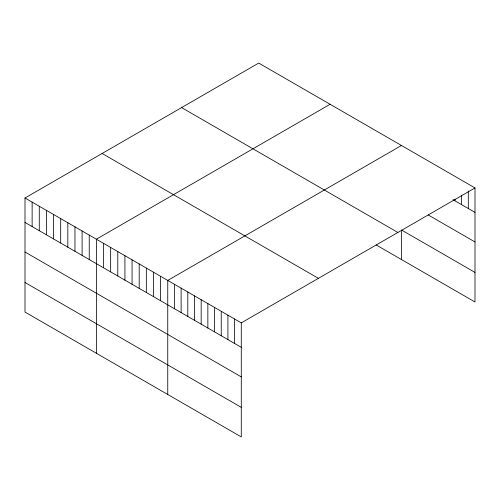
<?xml version="1.0" encoding="UTF-8"?>
<svg xmlns="http://www.w3.org/2000/svg" width="500" height="500" viewBox="0 0 500 500"><rect width="100%" height="100%" fill="white"/><g stroke="black" fill="none" stroke-linecap="round" stroke-linejoin="round"><path stroke-width="0.75" d="M475 187.938L241.281 322.875L241.281 436.931L25 312.062L25 198.006L258.719 63.069L475 187.938L475 301.994L376.156 244.931M330.087 104.275L96.375 239.213L96.375 353.269M401.463 145.481L167.75 280.419L167.75 394.475M452.938 199.65L475 212.381M428.206 214.938L475 241.956M475 272.425L401.463 229.969L401.463 259.544M181.588 107.6L397.875 232.469M102.125 153.475L318.412 278.344M25 198.006L241.281 322.875M25 222.45L241.281 347.319M25 252.019L241.281 376.894M25 282.488L241.281 407.362M468.312 190.956L468.312 208.525M461.631 195.5L461.631 204.662M454.944 199.275L454.944 200.806M234.6 319.012L234.6 343.462M227.913 315.156L227.913 339.6M221.231 311.294L221.231 335.737M214.544 307.438L214.544 331.881M207.856 303.575L207.856 328.019M201.175 299.719L201.175 324.162M194.488 295.856L194.488 320.3M187.8 291.994L187.8 316.444M181.119 288.137L181.119 312.581M174.431 284.275L174.431 308.725M160.613 276.3L160.613 300.744M153.475 272.175L153.475 296.619M146.337 268.056L146.337 292.5M139.2 263.938L139.2 288.381M132.062 259.812L132.062 284.262M124.925 255.694L124.925 280.138M117.788 251.575L117.788 276.019M110.65 247.45L110.65 271.9M103.513 243.331L103.513 267.775M89.237 235.087L89.237 259.538M82.1 230.969L82.1 255.413M74.963 226.85L74.963 251.294M67.825 222.725L67.825 247.175M60.688 218.606L60.688 243.05M53.55 214.488L53.55 238.931M46.413 210.362L46.413 234.812M39.275 206.244L39.275 230.688M32.138 202.125L32.138 226.569"/></g></svg>
